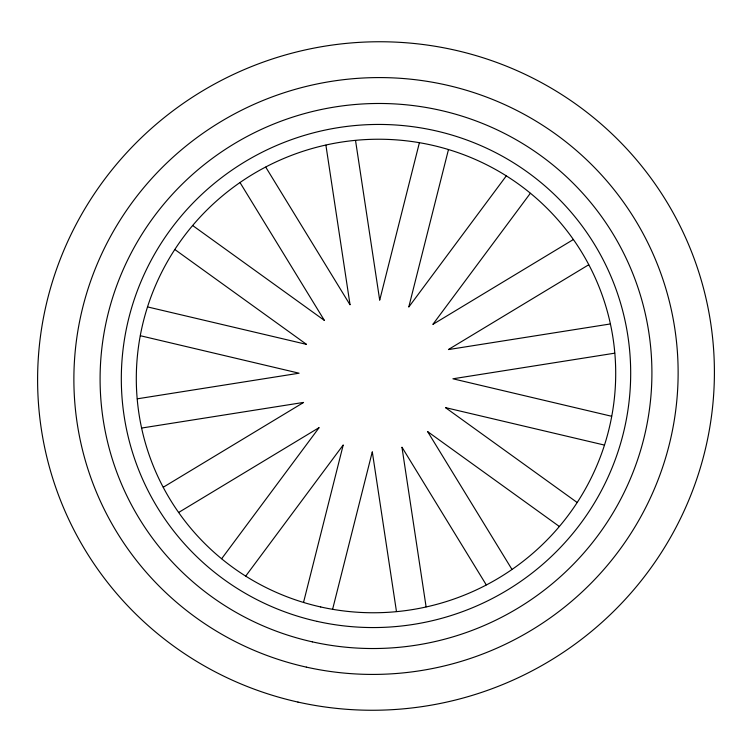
<?xml version="1.0" encoding="UTF-8"?>
<svg xmlns="http://www.w3.org/2000/svg" width="752" height="752" viewBox="0 0 752 752"><rect width="100%" height="100%" fill="white"/><g stroke="black" fill="none" stroke-linecap="round" stroke-linejoin="round"><path stroke-width="1.13" d="M303.564 602.305L343.175 445.156M379.76 299.992L419.362 142.842M332.638 609.158L372.24 452.008M408.825 306.844L448.436 149.695M221.699 558.661L319.017 427.775M408.9 306.882L506.218 175.996M245.782 576.004L343.1 445.118M432.983 324.225L530.301 193.339M163.325 487.202L303.535 402.508M433.039 324.291L573.25 239.597M178.75 512.403L318.961 427.709M448.465 349.492L588.675 264.798M137.325 398.814L299.08 373.208L140.408 335.74M448.493 349.567L610.248 323.971M141.752 428.029L303.507 402.433M614.675 353.186L452.92 378.792L611.592 416.26M147.665 306.948L306.346 344.341M445.654 407.659L604.335 445.052M192.766 225.6L324.206 320.286M445.616 407.734L577.066 502.421M174.934 249.579L306.384 344.266M427.794 431.714L559.234 526.4M265.757 167.151L349.962 304.71M427.728 431.77L511.924 569.339M240.076 182.661L324.272 320.23M402.038 447.29L486.243 584.849M355.536 140.492L379.675 299.992M401.963 447.318L426.093 606.817M325.907 145.183L350.037 304.682M372.325 452.008L396.464 611.508M297.961 702.077A339.105 333.54 -20.9 0 0 700.187 276.604A339.105 333.54 -20.9 0 0 129.852 149.328A339.105 333.54 -20.9 0 0 297.961 702.077M320.728 606.967A240.198 236.26 -20.9 0 0 605.633 305.594A240.198 236.26 -20.9 0 0 201.639 215.439A240.198 236.26 -20.9 0 0 320.728 606.967M317.269 621.406A255.219 251.027 -20.9 0 0 619.986 301.195A255.219 251.027 -20.9 0 0 190.745 205.399A255.219 251.027 -20.9 0 0 317.269 621.406M312.371 641.86A276.482 271.942 -20.9 0 0 640.319 294.963A276.482 271.942 -20.9 0 0 175.31 191.187A276.482 271.942 -20.9 0 0 312.371 641.86M306.327 667.118A302.755 297.783 -20.9 0 0 665.435 287.255A302.755 297.783 -20.9 0 0 156.237 173.627A302.755 297.783 -20.9 0 0 306.327 667.118"/></g></svg>
